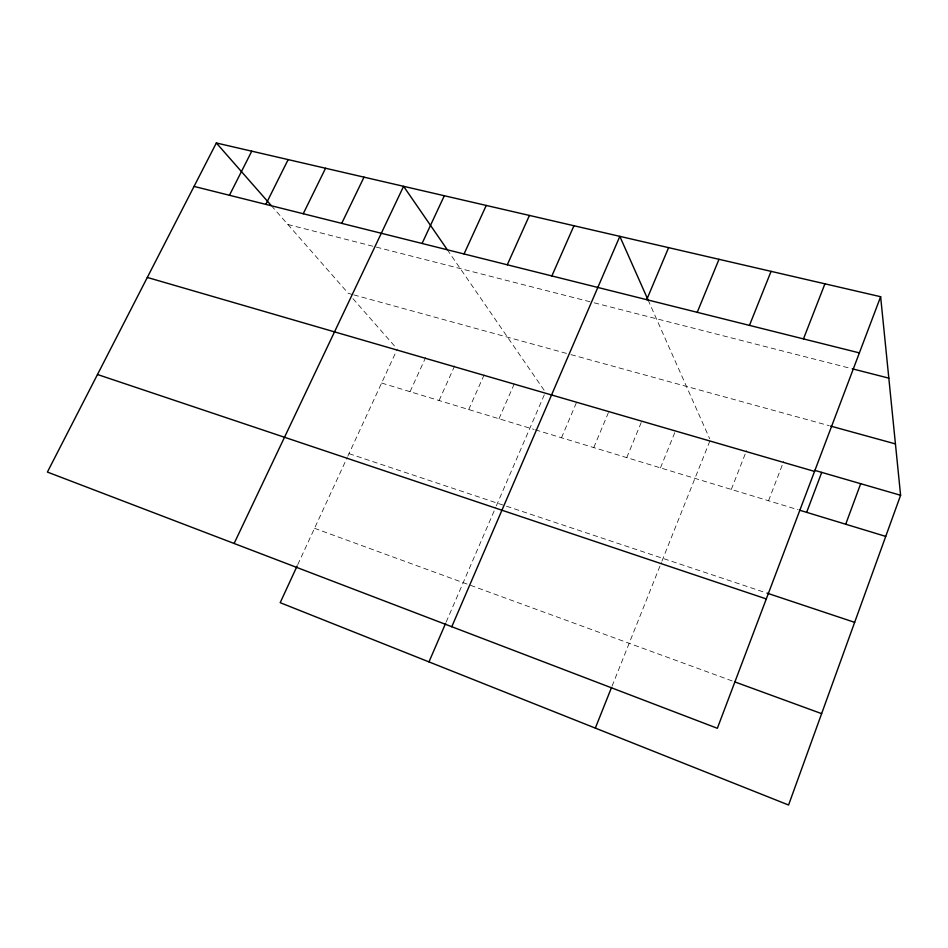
<?xml version="1.0" encoding="UTF-8"?>
<svg xmlns="http://www.w3.org/2000/svg" width="948" height="948" viewBox="0 0 948 948"><rect width="100%" height="100%" fill="white"/><g stroke="black" fill="none" stroke-linecap="round" stroke-linejoin="round"><path stroke-width="0.71" stroke-dasharray="4.74 3.56" d="M768.532 500.745L783.688 461.344M731.311 489.429L746.538 450.561M612.088 686.103L661.42 562.425M661.953 561.086L710.253 440.014M660.472 467.874L675.829 430.025M626.746 457.611L642.152 420.248M593.756 447.575L609.22 410.685M561.489 437.763L576.988 401.324M446.188 622.03L495.804 507.133M496.361 505.829L545.444 392.164M498.992 418.743L514.563 383.193M468.727 409.536L484.321 374.413M439.078 400.518L454.708 365.821M410.057 391.69L425.688 357.396M297.755 564.629L347.205 457.552M347.798 456.261L397.259 349.137M287.884 224.498L592.832 302.471M594.218 302.827L850.806 368.428M352.466 294.508L348.307 293.359L272.313 206.759M353.841 294.887L569.57 354.244M570.969 354.635L829.275 425.711M381.617 383.039L534.02 429.408M535.395 429.823L798.18 509.775M349.006 453.665L765.605 592.654M314.535 528.309L732.152 680.937M352.964 298.667L396.311 348.046M447.243 249.656L544.638 391.003M648.029 299.888L709.697 438.77"/><path stroke-width="1.42" d="M880.633 296.712L717.352 728.289L47.4 472.068L216.345 142.982L880.633 296.712L900.6 495.283L788.582 805.018L280.193 602.679L297.162 565.932M845.711 524.232L860.689 483.693M806.653 512.347L821.726 472.388M803.477 338.898L824.926 283.819M595.332 728.1L611.543 687.454M749.453 325.389L771.068 271.365M697.23 312.319L718.987 259.314M646.714 299.675L668.601 247.641M428.982 661.894L445.619 623.357M451.781 626.723L619.826 236.36L648.029 299.888M551.866 275.939L573.943 225.743M507.287 264.788L529.434 215.445M464.046 253.969L486.241 205.443M422.073 243.47L444.316 195.738M234.109 543.477L403.587 186.318L447.243 249.656M341.718 223.361L364.02 177.157M303.242 213.738L325.555 168.258M265.831 204.377L288.145 159.596M229.452 195.264L251.753 151.182M194.044 186.412L859.386 352.893M852.216 368.784L888.821 378.145M830.649 426.09L895.433 443.913M814.676 470.338L900.6 495.283M147.307 277.444L814.545 471.417M799.602 510.202L885.728 536.402M766.968 593.104L854.646 622.35M97.478 374.507L766.292 598.923M734.901 681.944L821.632 713.643M216.345 142.982L271.341 205.645"/></g></svg>
